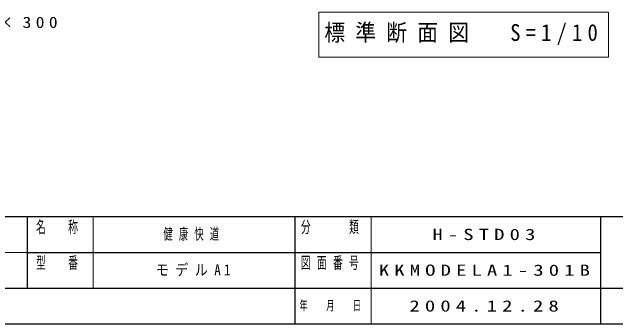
# Model space of a CAD drawing. Units: millimetres on the paper, with parts at other scales. Extents: x -537 to 0, y 0 to 257.
# Drawn here: x -185.4 to -67, y 0 to 61.1 of the extents above; entities that cross this region are included whole.
import ezdxf

# ---------------------------------------------------------------- set-up
doc = ezdxf.new("R2010")
doc.units = ezdxf.units.MM
for name, color, linetype, lineweight in [('1_10', 7, 'Continuous', 13), ('1_30', 7, 'Continuous', 13), ('NAKAMURA図枠', 7, 'Continuous', 13)]:
    doc.layers.add(name, color=color, linetype=linetype, lineweight=lineweight)
doc.layers.add('99', color=7, linetype='Continuous')
doc.styles.add('ＭＳ ゴシック', font='')
doc.styles.get('ＭＳ ゴシック').set_extended_font_data('MS Gothic')

msp = doc.modelspace()

# ---------------------------------------------------------------- linework, layer by layer
at = {"layer": '1_10'}
for p, q in [((-125.265, 61.055), (-125.265, 52.255)), ((-68.465, 61.055), (-125.265, 61.055)), ((-68.465, 52.255), (-68.465, 61.055)), ((-125.265, 52.255), (-68.465, 52.255))]:
    msp.add_line(p, q, dxfattribs=at)
at = {"layer": 'NAKAMURA図枠', "color": 20, "lineweight": 25}
for p, q in [((-365, 21), (0, 21)), ((-365, 0), (0, 0))]:
    msp.add_line(p, q, dxfattribs=at)
at = {"layer": 'NAKAMURA図枠', "color": 3, "lineweight": 25}
for p, q in [((-182.5, 21), (-182.5, 7)), ((-130, 21), (-130, 0)), ((-70, 21), (-70, 0)), ((-182.5, 14), (-70, 14)), ((-237.5, 7), (0, 7))]:
    msp.add_line(p, q, dxfattribs=at)
at = {"layer": 'NAKAMURA図枠'}
for p, q in [((-169.5, 21), (-169.5, 7)), ((-115, 21), (-115, 0)), ((-237.5, 14), (-182.5, 14))]:
    msp.add_line(p, q, dxfattribs=at)

# ---------------------------------------------------------------- texts
at = {"layer": '1_10', "insert": (-96.865, 56.655), "char_height": 3.299, "attachment_point": 5, "style": 'ＭＳ ゴシック'}
msp.add_mtext('\\T1.5;\\W0.9;標準断面図\u3000S=1/10', dxfattribs=at)
at = {"layer": '1_30', "insert": (-209.181, 59.035), "char_height": 2.199, "attachment_point": 4, "style": 'ＭＳ ゴシック'}
msp.add_mtext('\\T1.5;\\W1.15;200×200×300', dxfattribs=at)
at = {"layer": '99', "char_height": 2.199, "attachment_point": 4, "style": 'ＭＳ ゴシック'}
for s, insert in [('\\T1.64;\\W0.6;健康快道', (-155.75, 17.5)), ('\\T1.5;\\W1.35;H-STD03', (-103, 17.5)), ('\\T1.5;\\W0.85;モデルA1', (-157.25, 10.5)), ('\\T1.5;\\W1.35;KKMODELA1-301B', (-113.5, 10.5)), ('\\T1.5;\\W1.35;2004.12.28', (-107.5, 3.5))]:
    msp.add_mtext(s, dxfattribs=dict(at, insert=insert))
at = {"layer": 'NAKAMURA図枠', "style": 'ＭＳ ゴシック'}
for s, insert, char_height, attachment_point in [('\\T1.64;\\W0.6;名\u3000称', (-176, 20.167), 2.346, 2), ('\\T1.64;\\W0.6;分\u3000\u3000類', (-122.5, 20.167), 2.346, 2), ('\\T1.64;\\W0.6;型\u3000番', (-176, 13.167), 2.346, 2), ('\\T1.64;\\W0.6;図面番号', (-122.5, 13.167), 2.346, 2), ('\\T1.64;\\W0.6;年\u3000月\u3000日', (-122.5, 3.5), 1.906, 5)]:
    msp.add_mtext(s, dxfattribs=dict(at, insert=insert, char_height=char_height, attachment_point=attachment_point))

doc.saveas('drawing.dxf')
